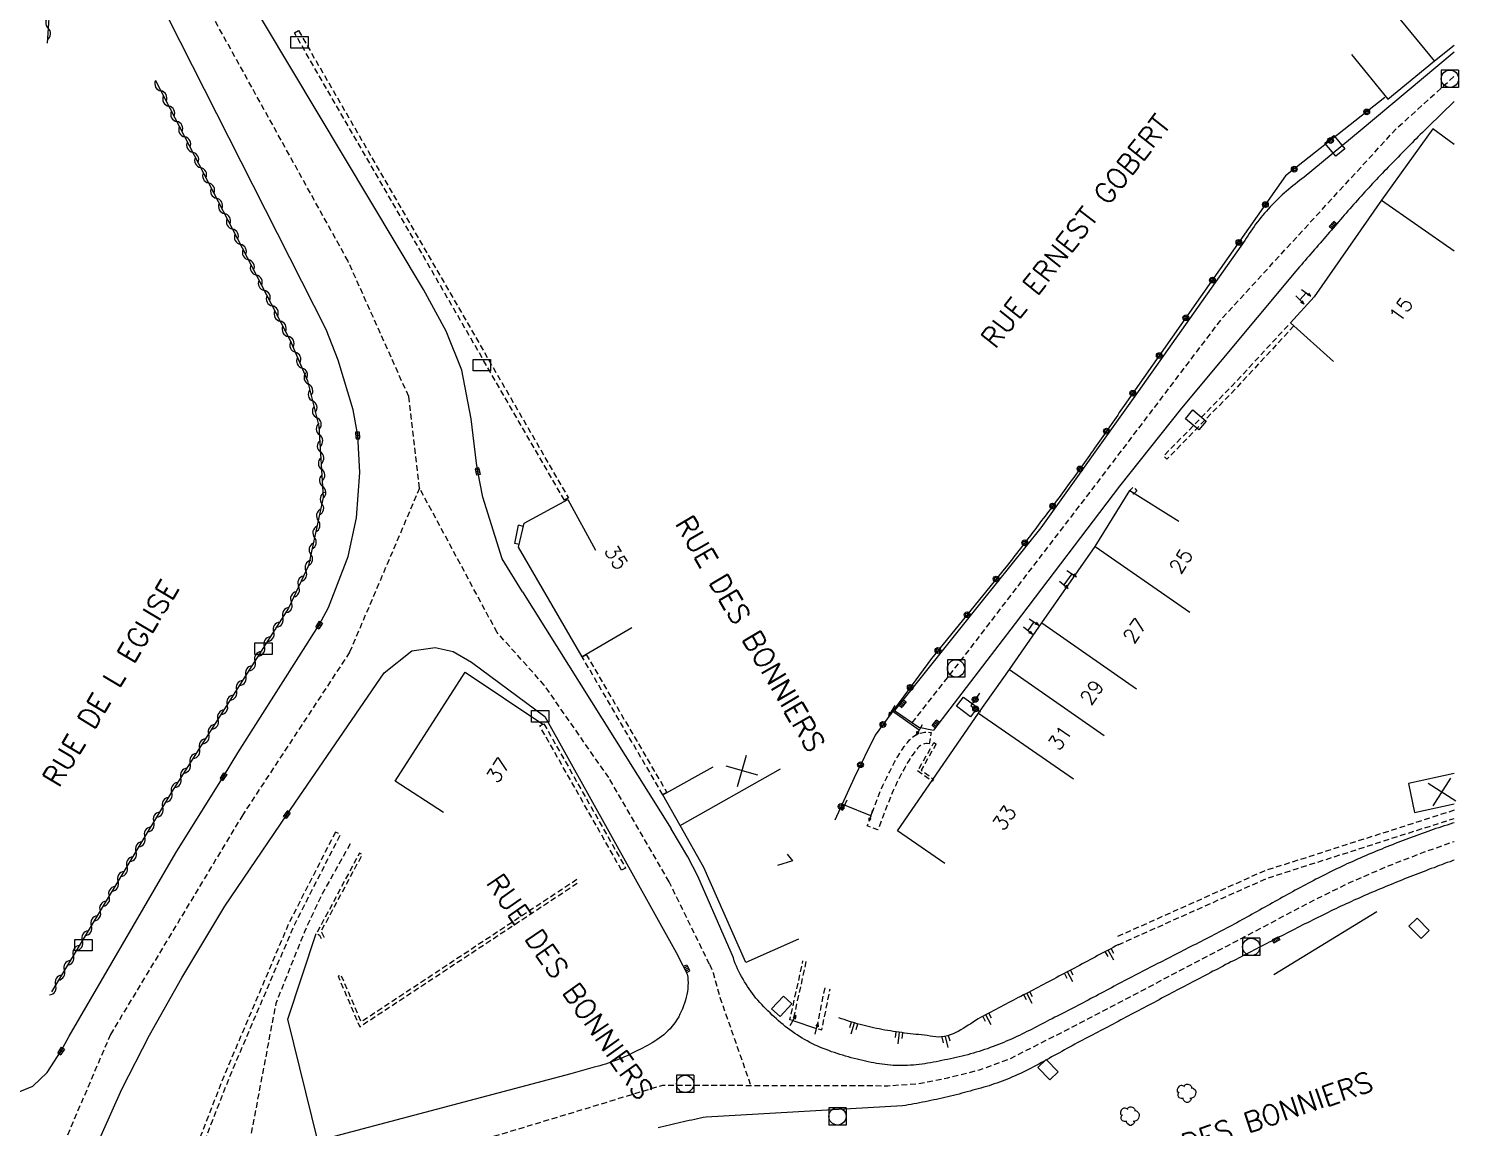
# Model space of a CAD drawing. Header units: millimetres. Extents: x 113000 to 114001, y 121999 to 123000.
# Drawn here: x 113876.4 to 114000.4, y 122475.2 to 122570.5 of the extents above; entities that cross this region are included whole.
import ezdxf
from ezdxf.enums import TextEntityAlignment as Align

# ---------------------------------------------------------------- set-up
doc = ezdxf.new("R2010")
doc.units = ezdxf.units.MM
doc.linetypes.add('DASHED', pattern=[0.75, 0.5, -0.25])
doc.layers.get('0').update_dxf_attribs({"linetype": 'CONTINUOUS'})
for name, color, linetype in [('W0001', 6, 'DASHED'), ('W0008', 7, 'CONTINUOUS'), ('W0100', 7, 'CONTINUOUS'), ('W0105', 7, 'CONTINUOUS'), ('W0112', 1, 'DASHED'), ('W0211', 2, 'CONTINUOUS'), ('W0300', 7, 'CONTINUOUS'), ('W0302', 3, 'CONTINUOUS'), ('W0310', 3, 'CONTINUOUS'), ('W0322', 7, 'CONTINUOUS'), ('W0400', 7, 'CONTINUOUS'), ('W0420', 7, 'CONTINUOUS'), ('W0989', 7, 'CONTINUOUS'), ('W0991', 7, 'CONTINUOUS'), ('W1102', 7, 'CONTINUOUS'), ('W1471', 7, 'CONTINUOUS')]:
    doc.layers.add(name, color=color, linetype=linetype)
doc.styles.get("Standard").update_dxf_attribs({"font": 'romans.shx', "width": 0.85})

# ---------------------------------------------------------------- blocks, each defined once
blk = doc.blocks.new('t310o')
at = {"color": 0, "linetype": 'Continuous'}
for centre, start, end in [((-0.5, 0.38), 216.8699, 323.1304), ((0.5, -0.37), 36.8699, 143.1303)]:
    blk.add_arc(centre, 0.625, start, end, dxfattribs=at)
blk = doc.blocks.new('T400')
for p, q in [((-0.15, 0.3), (0.15, 0.3)), ((-0.15, -0.25), (-0.15, 0.3)), ((-0.15, 0.15), (0.15, 0.15)), ((-0.15, 0), (0.15, 0)), ((0.15, 0.3), (0.15, -0.25)), ((-0.15, -0.15), (0.15, -0.15)), ((-0.15, -0.25), (-0.15, -0.3)), ((-0.15, -0.3), (0.15, -0.3)), ((0.15, -0.3), (0.15, -0.25))]:
    blk.add_line(p, q)
blk = doc.blocks.new('T1471')
at = {"color": 0, "linetype": 'Continuous', "flags": 128}
blk.add_lwpolyline([(-0.75, -0.5), (-0.75, 0.5), (0.75, 0.5), (0.75, -0.5), (-0.75, -0.5)], dxfattribs=at)
blk = doc.blocks.new('t991o')
at = {"color": 0, "linetype": 'Continuous'}
for p, q in [((-1, 1), (1, -1)), ((-1, -1), (1, 1))]:
    blk.add_line(p, q, dxfattribs=at)
blk = doc.blocks.new('t322o')
at = {"color": 0, "linetype": 'Continuous'}
for radius in [0.25, 0.15]:
    blk.add_circle((0, 0), radius, dxfattribs=at)
blk = doc.blocks.new('t211o')
at = {"color": 0, "linetype": 'Continuous'}
for p, q in [((-0.29, 0.5), (-0.29, 0)), ((0, 1), (0, 0)), ((0.29, 0.5), (0.29, 0))]:
    blk.add_line(p, q, dxfattribs=at)
blk = doc.blocks.new('T420')
for p, q in [((0.75, 0.75), (-0.75, 0.75)), ((-0.75, 0.75), (-0.75, -0.75)), ((0.75, 0.75), (0.75, -0.75)), ((0.75, -0.75), (-0.75, -0.75))]:
    blk.add_line(p, q)
blk.add_ellipse((0, 0), major_axis=(-0.53, 0.53), ratio=1, start_param=3.926991, end_param=10.210176)
blk = doc.blocks.new('t105o')
for p, q in [((-0.5, 0), (0.5, 0)), ((0.5, 0), (0.2, 0.1)), ((0.5, 0), (0.2, -0.1))]:
    blk.add_line(p, q)
blk = doc.blocks.new('T300')
for p, q in [((-0.8, 0.51), (-0.86, 0.34)), ((-0.86, 0.34), (-0.86, 0.17)), ((-0.86, 0.17), (-0.74, 0.06)), ((-0.69, 0.63), (-0.8, 0.51)), ((-0.8, -0.06), (-0.74, 0.06)), ((-0.74, 0.06), (-0.69, 0.11)), ((-0.57, 0.69), (-0.69, 0.63)), ((-0.46, 0.69), (-0.57, 0.69)), ((-0.29, 0.63), (-0.46, 0.69)), ((-0.29, 0.63), (-0.17, 0.74)), ((-0.23, 0.57), (-0.29, 0.63)), ((-0.17, 0.74), (-0.06, 0.8)), ((-0.06, 0.8), (0.06, 0.8)), ((0.06, 0.8), (0.23, 0.74)), ((0.23, 0.74), (0.34, 0.63)), ((0.34, 0.63), (0.4, 0.51)), ((0.46, 0.46), (0.34, 0.46)), ((0.4, 0.51), (0.4, 0.46)), ((0.57, 0.4), (0.46, 0.46)), ((0.57, 0.4), (0.69, 0.29)), ((0.69, 0.29), (0.74, 0.17)), ((0.74, 0.06), (0.69, -0.17)), ((0.74, 0.17), (0.74, 0.06)), ((-0.8, -0.17), (-0.8, -0.06)), ((-0.8, -0.23), (-0.8, -0.17)), ((-0.74, -0.34), (-0.8, -0.23)), ((-0.69, -0.4), (-0.74, -0.34)), ((-0.51, -0.46), (-0.69, -0.4)), ((-0.4, -0.46), (-0.51, -0.46)), ((-0.4, -0.46), (-0.34, -0.46)), ((-0.34, -0.46), (-0.34, -0.4)), ((-0.34, -0.51), (-0.34, -0.46)), ((-0.29, -0.63), (-0.34, -0.51)), ((-0.17, -0.74), (-0.29, -0.63)), ((-0.06, -0.8), (-0.17, -0.74)), ((0.06, -0.8), (-0.06, -0.8)), ((0.17, -0.74), (0.06, -0.8)), ((0.23, -0.69), (0.17, -0.74)), ((0.29, -0.46), (0.23, -0.46)), ((0.29, -0.63), (0.23, -0.69)), ((0.46, -0.4), (0.29, -0.46)), ((0.34, -0.51), (0.29, -0.63)), ((0.34, -0.51), (0.34, -0.46)), ((0.57, -0.34), (0.46, -0.4)), ((0.63, -0.29), (0.57, -0.34)), ((0.69, -0.17), (0.63, -0.29))]:
    blk.add_line(p, q)

msp = doc.modelspace()

# ---------------------------------------------------------------- linework, layer by layer
at = {"layer": 'W0001'}
for points in [[(113935.41, 122489.38), (113931.91, 122496.54), (113926.67, 122505.57), (113921.09, 122513.59), (113917, 122518.15), (113910.27, 122530.69), (113909.33, 122538.63), (113904.07, 122550.37), (113890.11, 122575.6), (113883.55, 122587.34), (113872.7, 122606.33), (113870.58, 122623.41), (113882.73, 122635.47), (113898.45, 122647.23), (113910.53, 122654.11)], [(113910.27, 122530.69), (113904.2, 122516.44), (113894.94, 122502.35), (113883.47, 122483.3), (113875.05, 122463.58), (113869.77, 122443.42), (113865.97, 122421.25), (113860.8, 122392.5), (113857.76, 122381.13), (113853.65, 122371.64), (113842.09, 122350.34), (113832.34, 122332.45), (113825.01, 122318.73), (113817.01, 122304.55), (113809.89, 122291.34), (113801.4, 122275.74), (113789.12, 122255.19), (113777.19, 122231.29), (113764.19, 122207.43), (113750.66, 122182.57)]]:
    msp.add_lwpolyline(points, dxfattribs=at)
at = {"layer": 'W0001', "flags": 128}
for points in [[(113952.99, 122510.33), (113955.17, 122513.12), (113957.53, 122516.13), (113969.5, 122531.75), (113979.85, 122545.39), (113994.95, 122561.84), (114000, 122566.41)], [(113923.75, 122292.79), (113927.56, 122293.68), (113931.15, 122294.58), (113936.02, 122296.2), (113940.93, 122298.38), (113944.17, 122300.17), (113946.32, 122301.8), (113947.17, 122304.41), (113947.71, 122307.9), (113947.95, 122312.35), (113947.88, 122316.42), (113946.26, 122322.58), (113939.61, 122344.07), (113934.01, 122368.19), (113929.74, 122378.31), (113927.18, 122384.61), (113925.07, 122389.51), (113921.4, 122396.51), (113918.76, 122401.03), (113916.76, 122404.17), (113914.05, 122408.06), (113909.31, 122414.96), (113899.16, 122429.93), (113893.1, 122438.46), (113890.38, 122442.73), (113888.27, 122448.07), (113888.16, 122456.1), (113891.11, 122461.14), (113895.61, 122465.97), (113902.81, 122470.1), (113908.89, 122472.08), (113931.36, 122478.9), (113950.87, 122478.85), (113953.45, 122479.02), (113956.07, 122479.54), (113958.84, 122480.23), (113961.42, 122481.17), (113966.13, 122483.56), (113980.28, 122490.96), (113983.42, 122492.62), (113987.39, 122494.72), (113990.99, 122496.5), (113994.35, 122497.94), (113997.33, 122499.1), (114000, 122500.04)], [(113904.26, 122499.82), (113901.82, 122495.49), (113900.28, 122492.19), (113897.8, 122485.97), (113895.52, 122473.93), (113896.83, 122466.67)], [(113935.41, 122489.38), (113935.72, 122488.63), (113936.35, 122486.42), (113938.98, 122478.88)]]:
    msp.add_lwpolyline(points, dxfattribs=at)
at = {"layer": 'W0008'}
msp.add_line((113919.19, 122521.69), (113932.1, 122501.12), dxfattribs=at)
for points in [[(113872.28, 122477.73), (113874.83, 122478.03), (113876.73, 122478.8), (113877.97, 122479.99), (113879.18, 122481.86), (113879.88, 122483.16), (113889.13, 122499.06), (113893.26, 122505.66), (113894.52, 122507.72), (113901.57, 122518.81), (113902.37, 122520.32), (113904.07, 122524.75), (113904.81, 122528.1), (113905.09, 122532.04), (113904.91, 122535.26), (113904.51, 122537.46), (113903.21, 122541.79), (113902.18, 122544.44), (113888.48, 122571.48), (113888.09, 122572.18), (113886.76, 122574.84), (113881.29, 122571.98), (113865.98, 122594.49), (113863.04, 122598.08)], [(113919.19, 122521.69), (113917.43, 122524.56), (113915.75, 122529.89), (113915.32, 122532.12), (113915.21, 122532.86), (113914.76, 122536.7), (113913.93, 122540.9), (113912.57, 122544.3), (113910.61, 122547.91), (113894.55, 122574.79)], [(113875.77, 122455.73), (113877.62, 122461.66), (113878.47, 122464.03), (113881.23, 122471.3), (113884.44, 122478.56), (113886.85, 122483.24), (113889.67, 122488.22), (113893.39, 122494.43), (113898.76, 122502.35), (113907.19, 122514.67), (113909.6, 122516.56), (113911.63, 122516.86), (113913.19, 122516.51), (113914.78, 122515.59), (113921.14, 122510.88), (113932.51, 122490.39)], [(113937.48, 122489.94), (113934.41, 122497.02), (113933.53, 122498.69), (113932.1, 122501.12)]]:
    msp.add_lwpolyline(points, dxfattribs=at)
at = {"layer": 'W0008', "flags": 128}
for points in [[(114000, 122568.49), (113991.84, 122561.68), (113986.98, 122557.64), (113986.78, 122557.5), (113986.58, 122557.35), (113986.39, 122557.21), (113986.19, 122557.06), (113986, 122556.9), (113985.81, 122556.75), (113985.62, 122556.59), (113985.44, 122556.43), (113985.25, 122556.27), (113985.07, 122556.11), (113984.89, 122555.94), (113984.72, 122555.77), (113984.54, 122555.6), (113984.37, 122555.43), (113984.2, 122555.25), (113984.03, 122555.07), (113983.86, 122554.89), (113983.7, 122554.71), (113983.54, 122554.53), (113983.38, 122554.34), (113983.22, 122554.15), (113983.07, 122553.96), (113982.92, 122553.77), (113982.77, 122553.57), (113982.63, 122553.38), (113982.49, 122553.18), (113982.35, 122552.98), (113982.21, 122552.78), (113982.08, 122552.57), (113981.95, 122552.37), (113981.82, 122552.16), (113972.58, 122539.06), (113964.14, 122527.23), (113958.94, 122520.77), (113951.45, 122511.38), (113953.57, 122509.94), (113954.84, 122509.68)], [(114000, 122564.21), (113997.77, 122562.04), (113997.59, 122561.87), (113997.41, 122561.69), (113997.23, 122561.52), (113997.05, 122561.34), (113996.87, 122561.17), (113996.69, 122560.99), (113996.52, 122560.82), (113996.34, 122560.64), (113996.17, 122560.46), (113995.99, 122560.29), (113995.82, 122560.11), (113995.64, 122559.93), (113995.47, 122559.76), (113995.29, 122559.58), (113995.12, 122559.4), (113994.95, 122559.22), (113994.77, 122559.05), (113994.6, 122558.87), (113994.43, 122558.69), (113994.26, 122558.51), (113994.09, 122558.33), (113993.92, 122558.16), (113993.75, 122557.98), (113993.58, 122557.8), (113993.41, 122557.62), (113993.25, 122557.45), (113993.08, 122557.27), (113992.91, 122557.09), (113992.74, 122556.91), (113992.58, 122556.73), (113992.41, 122556.55), (113992.25, 122556.37), (113992.08, 122556.19), (113991.92, 122556.01), (113991.75, 122555.83), (113991.59, 122555.65), (113991.43, 122555.47), (113991.26, 122555.28), (113991.1, 122555.1), (113990.94, 122554.91), (113990.78, 122554.73), (113990.62, 122554.54), (113990.46, 122554.36), (113990.3, 122554.17), (113990.14, 122553.99), (113989.98, 122553.8), (113989.82, 122553.62), (113989.66, 122553.43), (113989.5, 122553.24), (113989.34, 122553.06), (113989.18, 122552.87), (113989.01, 122552.69), (113988.85, 122552.5), (113988.69, 122552.31), (113988.53, 122552.12), (113988.36, 122551.94), (113988.2, 122551.75), (113988.04, 122551.56), (113987.87, 122551.37), (113987.71, 122551.18), (113987.55, 122551), (113987.39, 122550.81), (113987.22, 122550.62), (113987.06, 122550.43), (113986.9, 122550.25), (113986.74, 122550.06), (113986.57, 122549.87), (113986.41, 122549.68), (113986.25, 122549.49), (113976.33, 122537.61), (113970.96, 122530.86), (113961.91, 122518.93), (113954.84, 122509.68)], [(114000, 122501.66), (113999.85, 122501.61), (113999.61, 122501.54), (113999.37, 122501.46), (113999.13, 122501.38), (113998.89, 122501.31), (113998.65, 122501.23), (113998.41, 122501.15), (113998.17, 122501.06), (113997.93, 122500.98), (113997.69, 122500.9), (113997.46, 122500.81), (113997.22, 122500.73), (113996.98, 122500.64), (113996.75, 122500.56), (113996.51, 122500.47), (113996.27, 122500.38), (113996.04, 122500.3), (113995.8, 122500.21), (113995.57, 122500.12), (113995.33, 122500.03), (113995.1, 122499.94), (113994.86, 122499.85), (113994.63, 122499.75), (113994.39, 122499.66), (113994.16, 122499.57), (113993.93, 122499.47), (113993.7, 122499.38), (113993.46, 122499.28), (113993.23, 122499.19), (113993, 122499.09), (113992.77, 122498.99), (113992.54, 122498.89), (113992.3, 122498.79), (113992.07, 122498.69), (113991.84, 122498.59), (113991.61, 122498.49), (113991.38, 122498.39), (113991.15, 122498.28), (113990.92, 122498.18), (113990.69, 122498.08), (113990.47, 122497.97), (113990.24, 122497.86), (113990.01, 122497.76), (113989.78, 122497.65), (113989.56, 122497.54), (113989.33, 122497.43), (113989.1, 122497.32), (113988.88, 122497.2), (113988.65, 122497.09), (113988.43, 122496.98), (113988.2, 122496.86), (113987.98, 122496.75), (113987.76, 122496.63), (113987.54, 122496.51), (113987.31, 122496.39), (113987.09, 122496.27), (113986.87, 122496.16), (113986.65, 122496.04), (113986.43, 122495.92), (113986.21, 122495.8), (113985.98, 122495.67), (113985.76, 122495.55), (113985.54, 122495.43), (113985.32, 122495.31), (113985.1, 122495.19), (113984.88, 122495.06), (113984.66, 122494.94), (113984.44, 122494.82), (113984.22, 122494.7), (113984, 122494.57), (113983.78, 122494.45), (113983.56, 122494.33), (113983.34, 122494.21), (113983.12, 122494.08), (113982.9, 122493.96), (113982.68, 122493.84), (113982.46, 122493.72), (113982.24, 122493.59), (113982.02, 122493.47), (113981.8, 122493.35), (113981.58, 122493.23), (113981.36, 122493.11), (113981.14, 122492.99), (113980.92, 122492.87), (113980.7, 122492.75), (113980.47, 122492.63), (113980.25, 122492.52), (113980.03, 122492.4), (113979.81, 122492.29), (113979.59, 122492.17), (113979.37, 122492.06), (113979.15, 122491.94), (113978.93, 122491.83), (113978.7, 122491.71), (113978.48, 122491.6), (113978.26, 122491.48), (113978.04, 122491.37), (113977.82, 122491.25), (113977.6, 122491.14), (113977.37, 122491.03), (113977.15, 122490.91), (113976.93, 122490.8), (113976.71, 122490.69), (113976.49, 122490.57), (113976.27, 122490.46), (113976.04, 122490.34), (113975.82, 122490.23), (113975.6, 122490.12), (113975.38, 122490), (113975.16, 122489.89), (113974.94, 122489.78), (113974.71, 122489.66), (113974.49, 122489.55), (113974.27, 122489.44), (113974.05, 122489.32), (113973.83, 122489.21), (113973.61, 122489.09), (113973.38, 122488.98), (113973.16, 122488.87), (113972.94, 122488.75), (113972.72, 122488.64), (113972.5, 122488.52), (113972.28, 122488.41), (113972.06, 122488.29), (113971.83, 122488.18), (113971.61, 122488.06), (113971.38, 122487.94), (113971.16, 122487.82), (113970.94, 122487.7), (113970.71, 122487.59), (113970.49, 122487.47), (113970.27, 122487.35), (113970.04, 122487.23), (113969.82, 122487.11), (113969.6, 122486.99), (113969.37, 122486.87), (113969.15, 122486.75), (113968.93, 122486.63), (113968.7, 122486.52), (113968.48, 122486.4), (113968.26, 122486.28), (113968.03, 122486.16), (113967.81, 122486.04), (113967.59, 122485.92), (113967.36, 122485.81), (113967.14, 122485.69), (113966.91, 122485.57), (113966.69, 122485.46), (113966.46, 122485.34), (113966.24, 122485.23), (113966.01, 122485.11), (113965.79, 122485), (113965.57, 122484.89), (113965.35, 122484.78), (113965.13, 122484.66), (113964.91, 122484.55), (113964.7, 122484.44), (113964.48, 122484.32), (113964.26, 122484.21), (113964.04, 122484.1), (113963.82, 122483.98), (113963.6, 122483.87), (113963.38, 122483.76), (113963.16, 122483.65), (113962.94, 122483.54), (113962.72, 122483.43), (113962.5, 122483.32), (113962.28, 122483.21), (113962.05, 122483.11), (113961.83, 122483), (113961.61, 122482.9), (113961.38, 122482.8), (113961.15, 122482.7), (113960.93, 122482.6), (113960.7, 122482.51), (113960.47, 122482.42), (113960.24, 122482.33), (113960, 122482.24), (113959.76, 122482.15), (113959.52, 122482.06), (113959.27, 122481.98), (113959.03, 122481.9), (113958.79, 122481.82), (113958.54, 122481.75), (113958.3, 122481.68), (113958.05, 122481.61), (113957.8, 122481.54), (113957.56, 122481.47), (113957.31, 122481.41), (113957.06, 122481.35), (113956.81, 122481.29), (113956.56, 122481.24), (113956.31, 122481.18), (113956.06, 122481.13), (113955.82, 122481.08), (113955.57, 122481.03), (113955.32, 122480.98), (113955.08, 122480.93), (113954.83, 122480.88), (113954.58, 122480.84), (113954.33, 122480.8), (113954.09, 122480.76), (113953.84, 122480.73), (113953.59, 122480.69), (113953.34, 122480.67), (113953.09, 122480.64), (113952.84, 122480.62), (113952.58, 122480.61), (113952.33, 122480.6), (113952.08, 122480.59), (113951.83, 122480.6), (113951.59, 122480.6), (113951.35, 122480.61), (113951.1, 122480.63), (113950.86, 122480.65), (113950.62, 122480.68), (113950.38, 122480.71), (113950.14, 122480.74), (113949.9, 122480.78), (113949.66, 122480.82), (113949.42, 122480.87), (113949.18, 122480.92), (113948.94, 122480.97), (113948.71, 122481.03), (113948.46, 122481.09), (113948.21, 122481.15), (113947.96, 122481.21), (113947.71, 122481.28), (113947.46, 122481.35), (113947.22, 122481.41), (113946.97, 122481.49), (113946.72, 122481.56), (113946.48, 122481.64), (113946.24, 122481.72), (113946, 122481.8), (113945.75, 122481.89), (113945.52, 122481.98), (113945.28, 122482.07), (113945.04, 122482.17), (113944.81, 122482.27), (113944.57, 122482.38), (113944.34, 122482.49), (113944.11, 122482.6), (113943.88, 122482.73), (113943.66, 122482.85), (113943.44, 122482.98), (113943.22, 122483.12), (113943.01, 122483.25), (113942.8, 122483.39), (113942.59, 122483.54), (113942.38, 122483.69), (113942.18, 122483.84), (113941.98, 122483.99), (113941.79, 122484.15), (113941.59, 122484.31), (113941.4, 122484.47), (113941.21, 122484.64), (113941.02, 122484.81), (113940.84, 122484.98), (113940.66, 122485.16), (113940.48, 122485.33), (113940.3, 122485.51), (113940.12, 122485.7), (113939.95, 122485.88), (113939.78, 122486.07), (113939.61, 122486.26), (113939.44, 122486.45), (113939.29, 122486.64), (113939.13, 122486.84), (113938.99, 122487.04), (113938.85, 122487.24), (113938.71, 122487.45), (113938.58, 122487.66), (113938.45, 122487.87), (113938.32, 122488.09), (113938.2, 122488.31), (113938.08, 122488.52), (113937.96, 122488.75), (113937.85, 122488.98), (113937.74, 122489.21), (113937.65, 122489.45), (113937.56, 122489.69), (113937.48, 122489.94)], [(114000, 122498.42), (113999.86, 122498.37), (113999.63, 122498.28), (113999.39, 122498.2), (113999.16, 122498.11), (113998.93, 122498.02), (113998.7, 122497.94), (113998.47, 122497.85), (113998.24, 122497.76), (113998, 122497.68), (113997.77, 122497.59), (113997.54, 122497.5), (113997.31, 122497.41), (113997.07, 122497.32), (113996.84, 122497.23), (113996.61, 122497.14), (113996.37, 122497.05), (113996.14, 122496.96), (113995.91, 122496.87), (113995.67, 122496.78), (113995.44, 122496.68), (113995.21, 122496.59), (113994.98, 122496.5), (113994.74, 122496.4), (113994.51, 122496.31), (113994.28, 122496.21), (113994.05, 122496.12), (113993.82, 122496.02), (113993.59, 122495.93), (113993.36, 122495.83), (113993.13, 122495.73), (113992.9, 122495.63), (113992.67, 122495.54), (113992.44, 122495.44), (113992.21, 122495.34), (113991.98, 122495.23), (113991.75, 122495.13), (113991.52, 122495.03), (113991.3, 122494.93), (113991.07, 122494.82), (113990.84, 122494.72), (113990.62, 122494.62), (113990.39, 122494.51), (113990.17, 122494.41), (113989.94, 122494.3), (113989.72, 122494.19), (113989.49, 122494.09), (113989.27, 122493.98), (113989.05, 122493.87), (113988.82, 122493.76), (113988.6, 122493.65), (113988.38, 122493.54), (113988.15, 122493.43), (113987.93, 122493.32), (113987.71, 122493.21), (113987.49, 122493.1), (113987.26, 122492.99), (113987.04, 122492.88), (113986.82, 122492.76), (113986.6, 122492.65), (113986.38, 122492.54), (113986.16, 122492.43), (113985.93, 122492.31), (113985.71, 122492.2), (113985.49, 122492.09), (113985.27, 122491.97), (113985.05, 122491.86), (113984.83, 122491.75), (113984.61, 122491.63), (113984.39, 122491.52), (113984.17, 122491.4), (113983.95, 122491.29), (113983.73, 122491.18), (113983.5, 122491.06), (113983.28, 122490.95), (113983.06, 122490.83), (113982.84, 122490.72), (113982.62, 122490.61), (113982.4, 122490.49), (113982.18, 122490.38), (113981.96, 122490.27), (113981.73, 122490.15), (113981.51, 122490.04), (113981.29, 122489.92), (113981.07, 122489.81), (113980.84, 122489.69), (113980.62, 122489.58), (113980.4, 122489.46), (113980.17, 122489.35), (113979.95, 122489.23), (113979.73, 122489.11), (113979.51, 122489), (113979.28, 122488.88), (113979.06, 122488.77), (113978.84, 122488.65), (113978.62, 122488.53), (113978.39, 122488.42), (113978.17, 122488.3), (113977.95, 122488.19), (113977.73, 122488.07), (113977.51, 122487.95), (113977.28, 122487.84), (113977.06, 122487.72), (113976.84, 122487.6), (113976.62, 122487.48), (113976.4, 122487.37), (113976.17, 122487.25), (113975.95, 122487.13), (113975.73, 122487.02), (113975.51, 122486.9), (113975.29, 122486.78), (113975.07, 122486.66), (113974.84, 122486.55), (113974.62, 122486.43), (113974.4, 122486.31), (113974.18, 122486.19), (113973.96, 122486.08), (113973.74, 122485.96), (113973.51, 122485.84), (113973.29, 122485.72), (113973.07, 122485.61), (113972.85, 122485.49), (113972.63, 122485.37), (113972.41, 122485.25), (113972.18, 122485.14), (113971.96, 122485.02), (113971.74, 122484.9), (113971.52, 122484.78), (113971.3, 122484.67), (113971.08, 122484.55), (113970.85, 122484.43), (113970.63, 122484.31), (113970.41, 122484.2), (113970.19, 122484.08), (113969.97, 122483.96), (113969.75, 122483.85), (113969.52, 122483.73), (113969.3, 122483.61), (113969.08, 122483.49), (113968.86, 122483.38), (113968.64, 122483.26), (113968.41, 122483.14), (113968.19, 122483.03), (113967.97, 122482.91), (113967.75, 122482.79), (113967.53, 122482.68), (113967.3, 122482.56), (113967.08, 122482.44), (113966.86, 122482.32), (113966.63, 122482.2), (113966.41, 122482.07), (113966.19, 122481.95), (113965.97, 122481.83), (113965.75, 122481.71), (113965.53, 122481.58), (113965.3, 122481.46), (113965.08, 122481.34), (113964.86, 122481.21), (113964.64, 122481.09), (113964.42, 122480.97), (113964.2, 122480.85), (113963.97, 122480.73), (113963.75, 122480.61), (113963.52, 122480.49), (113963.3, 122480.37), (113963.07, 122480.26), (113962.85, 122480.14), (113962.62, 122480.03), (113962.39, 122479.92), (113962.16, 122479.81), (113961.93, 122479.71), (113961.7, 122479.61), (113961.47, 122479.51), (113961.24, 122479.41), (113961.02, 122479.32), (113960.79, 122479.24), (113960.57, 122479.16), (113960.34, 122479.08), (113960.11, 122479), (113959.88, 122478.92), (113959.65, 122478.85), (113959.42, 122478.78), (113959.19, 122478.71), (113958.95, 122478.64), (113958.72, 122478.58), (113958.49, 122478.51), (113958.26, 122478.45), (113958.02, 122478.38), (113957.77, 122478.31), (113957.53, 122478.25), (113957.29, 122478.19), (113957.05, 122478.12), (113956.8, 122478.06), (113956.56, 122478), (113956.32, 122477.94), (113956.08, 122477.89), (113955.83, 122477.83), (113955.59, 122477.77), (113955.34, 122477.72), (113955.1, 122477.66), (113954.86, 122477.61), (113954.61, 122477.56), (113954.37, 122477.51), (113954.12, 122477.46), (113953.88, 122477.41), (113953.63, 122477.36), (113953.38, 122477.31), (113953.14, 122477.27), (113952.89, 122477.22), (113952.65, 122477.18), (113952.4, 122477.13), (113952.15, 122477.09), (113935.12, 122476.13), (113934.87, 122476.08), (113934.62, 122476.02), (113934.38, 122475.97), (113934.13, 122475.92), (113933.89, 122475.87), (113933.64, 122475.82), (113933.4, 122475.76), (113933.15, 122475.71), (113932.91, 122475.65), (113932.66, 122475.6), (113932.42, 122475.54), (113932.17, 122475.49), (113931.93, 122475.43), (113931.69, 122475.37), (113931.44, 122475.32), (113931.2, 122475.26), (113930.95, 122475.2)], [(113932.51, 122490.39), (113933.09, 122489.27), (113933.48, 122488.52), (113933.52, 122488.27), (113933.54, 122488.02), (113933.55, 122487.76), (113933.54, 122487.51), (113933.53, 122487.26), (113933.5, 122487.01), (113933.45, 122486.76), (113933.39, 122486.52), (113933.32, 122486.26), (113933.24, 122486.01), (113933.16, 122485.77), (113933.07, 122485.53), (113932.96, 122485.29), (113932.85, 122485.06), (113932.74, 122484.83), (113932.61, 122484.61), (113932.47, 122484.4), (113932.32, 122484.18), (113932.16, 122483.98), (113931.99, 122483.78), (113931.81, 122483.6), (113931.64, 122483.43), (113931.45, 122483.27), (113931.26, 122483.11), (113931.06, 122482.97), (113930.86, 122482.83), (113930.66, 122482.7), (113930.45, 122482.57), (113930.24, 122482.45), (113930.03, 122482.33), (113929.81, 122482.22), (113929.6, 122482.11), (113929.38, 122482), (113929.16, 122481.89), (113928.94, 122481.78), (113928.72, 122481.67), (113928.49, 122481.56), (113928.27, 122481.45), (113928.04, 122481.35), (113927.81, 122481.25), (113927.57, 122481.15), (113927.34, 122481.06), (113927.1, 122480.97), (113926.87, 122480.89), (113926.63, 122480.8), (113926.39, 122480.73), (113926.15, 122480.65), (113925.91, 122480.58), (113925.67, 122480.51), (113925.42, 122480.45), (113923.4, 122479.87), (113901.46, 122474.06), (113898.84, 122484.62), (113901.31, 122492.06)]]:
    msp.add_lwpolyline(points, dxfattribs=at)
at = {"layer": 'W0100', "flags": 128}
for points in [[(113991.08, 122568.29), (113994.24, 122564.42), (113998.29, 122567.73), (114000, 122569.1)], [(114000, 122560.49), (113998.13, 122561.86), (113993.68, 122555.65), (113987.84, 122547.27), (113985.8, 122545.03), (113989.51, 122541.67)], [(113986.61, 122547), (113987.15, 122547.63)], [(113955.83, 122498.12), (113951.71, 122500.96), (113958.75, 122511.15), (113961.42, 122514.95), (113964.23, 122518.99), (113968.85, 122525.63), (113971.86, 122530.47), (113976.11, 122527.83)], [(113966.82, 122523.26), (113966.14, 122522.3)], [(113963.55, 122519.07), (113963.03, 122518.33)], [(113951.23, 122511.39), (113953.6, 122509.72)], [(114000, 122505.93), (113996.02, 122505.05), (113996.55, 122502.54), (114000, 122503.3)], [(113949.4, 122502.26), (113947.12, 122503.17)], [(113942.65, 122484.51), (113944.69, 122483.8)]]:
    msp.add_lwpolyline(points, dxfattribs=at)
at = {"layer": 'W0100'}
for points in [[(113928.69, 122518.57), (113924.37, 122516.06), (113918.84, 122525.55), (113919.35, 122527.64), (113923.12, 122529.7), (113925.52, 122525.31)], [(113912.36, 122502.55), (113908.15, 122505.25), (113914.23, 122514.72), (113920.95, 122510.21)], [(113943.13, 122491.57), (113938.55, 122489.55), (113934.91, 122497.77), (113932.86, 122501.42), (113931.37, 122504.08), (113935.74, 122506.52)]]:
    msp.add_lwpolyline(points, dxfattribs=at)
at = {"layer": 'W0105'}
for p, q in [((113918.52, 122525.88), (113918.84, 122527.46)), ((113919.28, 122527.35), (113918.84, 122527.46)), ((113918.9, 122525.79), (113918.52, 122525.88))]:
    msp.add_line(p, q, dxfattribs=at)
at = {"layer": 'W0112'}
for p, q in [((113899.42, 122570.17), (113899.77, 122570.37)), ((113922.83, 122529.63), (113899.42, 122570.17)), ((113924.37, 122516.05), (113924.72, 122516.26)), ((113931.36, 122504.09), (113924.37, 122516.05)), ((113921.05, 122510.25), (113928.14, 122497.73)), ((113928.14, 122497.73), (113927.79, 122497.54))]:
    msp.add_line(p, q, dxfattribs=at)
for points in [[(113899.77, 122570.37), (113923.18, 122529.83), (113922.83, 122529.63)], [(113924.72, 122516.26), (113931.71, 122504.29), (113931.36, 122504.09)], [(113927.79, 122497.54), (113920.7, 122510.05), (113921.05, 122510.25)]]:
    msp.add_lwpolyline(points, dxfattribs=at)
at = {"layer": 'W0112', "flags": 128}
for points in [[(113986.09, 122544.76), (113981.01, 122539.28), (113975.08, 122533.2), (113974.8, 122533.47), (113980.73, 122539.55), (113985.8, 122545.03)], [(113972.48, 122530.46), (113972.18, 122530.16), (113971.86, 122530.47), (113972.17, 122530.78)], [(113955.08, 122508.51), (113953.76, 122506.22), (113954.84, 122505.43), (113954.71, 122505.25), (113953.46, 122506.16), (113954.88, 122508.62)], [(113902.98, 122500.85), (113898.97, 122493.02), (113893.34, 122479.77), (113883.94, 122455.68), (113879.46, 122444.75), (113876.41, 122435.93), (113876.88, 122435.77), (113879.92, 122444.58), (113884.4, 122455.5), (113893.79, 122479.59), (113899.42, 122492.81), (113903.41, 122500.63)], [(113901.99, 122491.73), (113901.81, 122492.13), (113901.71, 122492.18), (113905.31, 122498.9), (113905.06, 122499.03), (113901.33, 122492.04), (113901.6, 122491.92), (113901.73, 122491.62)]]:
    msp.add_lwpolyline(points, close=True, dxfattribs=at)
msp.add_lwpolyline([(113954.47, 122508.51), (113954.29, 122508.53), (113954.19, 122508.53), (113954.06, 122508.5), (113953.93, 122508.46), (113953.82, 122508.41), (113953.71, 122508.35), (113953.6, 122508.26), (113953.49, 122508.15), (113953.37, 122508.02), (113953.25, 122507.86), (113953.12, 122507.68), (113952.98, 122507.49), (113952.85, 122507.29), (113952.72, 122507.09), (113952.6, 122506.9), (113952.48, 122506.7), (113952.37, 122506.49), (113952.25, 122506.27), (113952.13, 122506.04, -0.000153), (113952.13, 122506.04), (113952.01, 122505.81), (113951.9, 122505.59), (113951.78, 122505.37), (113951.67, 122505.14), (113951.56, 122504.92), (113951.46, 122504.69), (113951.35, 122504.46), (113951.25, 122504.24), (113951.15, 122504.03), (113950.02, 122501.03), (113949.09, 122501.38), (113950.23, 122504.41), (113950.34, 122504.64), (113950.45, 122504.88), (113950.56, 122505.11), (113950.67, 122505.35), (113950.78, 122505.58), (113950.89, 122505.81), (113951.01, 122506.04), (113951.13, 122506.27), (113951.25, 122506.5), (113951.37, 122506.73), (113951.49, 122506.96), (113951.61, 122507.19), (113951.74, 122507.41), (113951.88, 122507.63), (113952.02, 122507.85), (113952.16, 122508.05), (113952.3, 122508.26), (113952.45, 122508.46), (113952.6, 122508.66), (113952.77, 122508.84), (113952.95, 122509.01), (113953.14, 122509.17), (113953.36, 122509.3), (113953.59, 122509.4), (113953.82, 122509.47), (113954.07, 122509.52), (113954.35, 122509.53), (113954.62, 122509.49)], format="xyb", close=True, dxfattribs=at)
for points in [[(114000, 122502.74), (113983.52, 122497.47), (113970.66, 122491.72)], [(113970.86, 122491.08), (113983.72, 122496.83), (114000, 122502.04)], [(113923.92, 122496.73), (113905.21, 122484.38), (113903.47, 122488.45), (113903.21, 122488.34), (113905.08, 122483.96), (113924.07, 122496.5)], [(113943.78, 122489.62), (113942.65, 122484.51), (113942.39, 122484.57), (113943.52, 122489.68)], [(113945.4, 122487.34), (113944.69, 122483.8), (113945.16, 122483.7), (113945.87, 122487.24)]]:
    msp.add_lwpolyline(points, dxfattribs=at)
at = {"layer": 'W0211', "flags": 128}
msp.add_lwpolyline([(113970.87, 122491.09), (113970.64, 122490.97), (113970.42, 122490.85), (113970.2, 122490.73), (113969.97, 122490.61), (113969.75, 122490.49), (113969.52, 122490.37), (113969.3, 122490.25), (113969.07, 122490.13), (113968.85, 122490.01), (113968.63, 122489.89), (113968.4, 122489.77), (113968.18, 122489.65), (113967.95, 122489.53), (113967.73, 122489.41), (113967.5, 122489.29), (113967.28, 122489.17), (113967.05, 122489.05), (113966.83, 122488.93), (113966.61, 122488.81), (113966.38, 122488.69), (113966.16, 122488.58), (113965.93, 122488.46), (113965.71, 122488.34), (113965.48, 122488.22), (113965.26, 122488.1), (113965.03, 122487.98), (113964.81, 122487.86), (113964.59, 122487.75), (113964.37, 122487.63), (113964.15, 122487.52), (113963.94, 122487.4), (113963.72, 122487.29), (113963.5, 122487.17), (113963.28, 122487.06), (113963.07, 122486.94), (113962.85, 122486.83), (113962.63, 122486.72), (113962.41, 122486.6), (113962.19, 122486.49), (113961.98, 122486.37), (113961.76, 122486.26), (113961.54, 122486.14), (113961.32, 122486.03), (113961.1, 122485.92), (113960.89, 122485.8), (113960.67, 122485.69), (113960.45, 122485.57), (113960.23, 122485.46), (113960.01, 122485.34), (113959.8, 122485.23), (113959.58, 122485.12), (113959.36, 122485), (113959.14, 122484.89), (113958.92, 122484.76), (113958.7, 122484.64), (113958.49, 122484.5), (113958.28, 122484.36), (113958.06, 122484.23), (113957.85, 122484.09), (113957.64, 122483.95), (113957.42, 122483.82), (113957.21, 122483.69), (113956.98, 122483.56), (113956.76, 122483.45), (113956.53, 122483.35), (113956.29, 122483.25), (113956.05, 122483.18), (113955.79, 122483.11), (113955.54, 122483.08), (113955.29, 122483.07), (113955.04, 122483.08), (113954.79, 122483.11), (113954.54, 122483.15), (113954.3, 122483.19), (113954.05, 122483.22), (113953.8, 122483.25), (113953.55, 122483.28), (113953.31, 122483.3), (113953.06, 122483.33), (113952.81, 122483.36), (113952.57, 122483.39), (113952.32, 122483.42), (113952.08, 122483.45), (113951.83, 122483.49), (113951.59, 122483.52), (113951.34, 122483.56), (113951.1, 122483.6), (113950.85, 122483.64), (113950.61, 122483.68), (113950.36, 122483.73), (113950.12, 122483.77), (113949.88, 122483.82), (113949.64, 122483.88), (113949.4, 122483.93), (113949.17, 122483.98), (113948.93, 122484.04), (113948.7, 122484.1), (113948.47, 122484.16), (113948.23, 122484.23), (113948, 122484.29), (113947.77, 122484.36), (113947.54, 122484.43), (113947.31, 122484.51), (113947.08, 122484.58), (113946.85, 122484.66), (113946.62, 122484.74)], dxfattribs=at)
at = {"layer": 'W0302', "flags": 128}
msp.add_lwpolyline([(113993.28, 122493.93), (113984.35, 122488.46)], dxfattribs=at)
at = {"layer": 'W0310'}
for points in [[(113868.08, 122587.88), (113878.24, 122573.25), (113877.97, 122569.27)], [(113887.37, 122566.03), (113899.07, 122543.43), (113900.56, 122539.99), (113901.54, 122536.05), (113901.92, 122529.86), (113900.63, 122523.96), (113898.92, 122520.28), (113888.77, 122504.3), (113878.35, 122487)]]:
    msp.add_lwpolyline(points, dxfattribs=at)
at = {"layer": 'W0322', "flags": 128}
for points in [[(113993.97, 122564.55), (113985.36, 122557.76), (113971.37, 122537.85), (113971.23, 122537.65), (113971.09, 122537.44), (113970.95, 122537.23), (113970.81, 122537.02), (113970.67, 122536.82), (113970.52, 122536.61), (113970.38, 122536.4), (113970.24, 122536.2), (113970.1, 122535.99), (113969.96, 122535.78), (113969.81, 122535.58), (113969.67, 122535.37), (113969.53, 122535.17), (113969.38, 122534.96), (113969.24, 122534.75), (113969.1, 122534.55), (113968.95, 122534.34), (113968.81, 122534.14), (113968.66, 122533.93), (113968.52, 122533.73), (113968.37, 122533.52), (113968.23, 122533.32), (113968.08, 122533.11), (113967.94, 122532.91), (113967.79, 122532.71), (113967.64, 122532.5), (113967.5, 122532.3), (113967.35, 122532.1), (113967.2, 122531.89), (113967.06, 122531.69), (113966.91, 122531.49), (113966.76, 122531.28), (113966.61, 122531.08), (113966.46, 122530.88), (113966.32, 122530.68), (113966.17, 122530.47), (113966.02, 122530.27), (113965.87, 122530.07), (113965.72, 122529.87), (113965.57, 122529.67), (113965.42, 122529.47), (113965.27, 122529.26), (113965.12, 122529.06), (113964.97, 122528.86), (113964.82, 122528.66), (113964.67, 122528.46), (113964.52, 122528.26), (113964.36, 122528.06), (113964.21, 122527.86), (113964.06, 122527.66), (113963.91, 122527.46), (113963.76, 122527.26), (113963.61, 122527.06), (113963.46, 122526.86), (113963.3, 122526.66), (113963.15, 122526.46), (113963, 122526.26), (113962.84, 122526.05), (113962.69, 122525.85), (113962.53, 122525.65), (113962.37, 122525.44), (113962.22, 122525.24), (113962.06, 122525.04), (113961.9, 122524.84), (113961.74, 122524.63), (113961.59, 122524.43), (113961.43, 122524.23), (113961.27, 122524.03), (113961.11, 122523.83), (113954.65, 122515.89), (113949.77, 122509.26), (113947.95, 122505.56), (113946.28, 122501.88)], [(113958.82, 122512.89), (113958.07, 122511.8), (113958.91, 122511.27)]]:
    msp.add_lwpolyline(points, dxfattribs=at)
at = {"layer": 'W1102'}
msp.add_line((113932.86, 122501.42), (113941.58, 122506.32), dxfattribs=at)
at = {"layer": 'W1102', "flags": 128}
for points in [[(113998.29, 122567.73), (113991.95, 122575.47)], [(113993.68, 122555.65), (114000, 122551.25)], [(113968.85, 122525.63), (113977.06, 122519.92)], [(113964.23, 122518.99), (113972.44, 122513.27)], [(113961.42, 122514.95), (113969.63, 122509.23)], [(113958.75, 122511.15), (113966.98, 122505.47)]]:
    msp.add_lwpolyline(points, dxfattribs=at)

# ---------------------------------------------------------------- block references
at = {"layer": 'W0105'}
for p, rotation in [((113987.15, 122547.63), 325.4081135942782), ((113986.61, 122547), 315.3992918546055), ((113966.82, 122523.26), 327.4468545051461), ((113966.14, 122522.3), 320.819289267131), ((113963.55, 122519.07), 327.3570755411081), ((113963.03, 122518.33), 319.5681130295951), ((113951.23, 122511.39), 238.7354566823834), ((113953.6, 122509.72), 240.9501027308326), ((113947.12, 122503.17), 244.9445877203251), ((113949.4, 122502.26), 253.4322259637982), ((113942.65, 122484.51), 59.19671353041392), ((113944.69, 122483.8), 75.62363126248066)]:
    msp.add_blockref('t105o', p, dxfattribs=dict(at, rotation=rotation))
at = {"layer": 'W0211'}
for p, rotation in [((113969.99, 122490.62), 208.1929343808106), ((113966.46, 122488.74), 207.9830278660342), ((113962.92, 122486.87), 207.6770810536634), ((113959.38, 122485.01), 207.7657569230191), ((113947.99, 122484.3), 163.4774274240039), ((113951.9, 122483.48), 172.1919575759175), ((113955.87, 122483.13), 194.0814779396336)]:
    msp.add_blockref('t211o', p, dxfattribs=dict(at, rotation=rotation))
at = {"layer": 'W0300'}
for p in [(113976.84, 122478.19), (113971.92, 122476.21)]:
    msp.add_blockref('T300', p, dxfattribs=at)
at = {"layer": 'W0310'}
for p, rotation in [((113878.06, 122570.57), 266.0331711417933), ((113887.83, 122565.14), 297.3805035200435), ((113888.52, 122563.81), 297.3805035200435), ((113889.21, 122562.48), 297.3805035200435), ((113889.9, 122561.15), 297.3805035200435), ((113890.59, 122559.81), 297.3805035200435), ((113891.28, 122558.48), 297.3805035200435), ((113891.97, 122557.15), 297.3805035200435), ((113892.66, 122555.82), 297.3805035200435), ((113893.35, 122554.49), 297.3805035200435), ((113894.04, 122553.15), 297.3805035200435), ((113894.73, 122551.82), 297.3805035200435), ((113895.42, 122550.49), 297.3805035200435), ((113896.11, 122549.16), 297.3805035200435), ((113896.8, 122547.83), 297.3805035200435), ((113897.49, 122546.49), 297.3805035200435), ((113898.18, 122545.16), 297.3805035200435), ((113898.87, 122543.83), 297.3805035200435), ((113899.49, 122542.47), 293.3050564103027), ((113900.08, 122541.09), 293.3050564103027), ((113900.63, 122539.7), 284.0499618929004), ((113900.99, 122538.24), 284.0499618929004), ((113901.36, 122536.79), 284.0499618929004), ((113901.59, 122535.31), 273.476727152895), ((113901.68, 122533.81), 273.476727152895), ((113901.77, 122532.32), 273.476727152895), ((113901.86, 122530.82), 273.476727152895), ((113901.8, 122529.33), 257.6625661636361), ((113901.48, 122527.87), 257.6625661636361), ((113901.16, 122526.4), 257.6625661636361), ((113900.84, 122524.94), 257.6625661636361), ((113900.41, 122523.51), 245.1083939607917), ((113899.78, 122522.15), 245.1083939607917), ((113899.15, 122520.79), 245.1083939607917), ((113898.41, 122519.48), 237.5936139719079), ((113897.61, 122518.22), 237.5936139719079), ((113896.8, 122516.95), 237.5936139719079), ((113896, 122515.68), 237.5936139719079), ((113895.2, 122514.42), 237.5936139719079), ((113894.39, 122513.15), 237.5936139719079), ((113893.59, 122511.88), 237.5936139719079), ((113892.79, 122510.62), 237.5936139719079), ((113891.98, 122509.35), 237.5936139719079), ((113891.18, 122508.09), 237.5936139719079), ((113890.37, 122506.82), 237.5936139719079), ((113889.57, 122505.55), 237.5936139719079), ((113888.77, 122504.29), 238.918831810168), ((113887.99, 122503), 238.918831810168), ((113887.22, 122501.72), 238.918831810168), ((113886.44, 122500.43), 238.918831810168), ((113885.67, 122499.15), 238.918831810168), ((113884.89, 122497.86), 238.918831810168), ((113884.12, 122496.58), 238.918831810168), ((113883.35, 122495.29), 238.918831810168), ((113882.57, 122494.01), 238.918831810168), ((113881.8, 122492.73), 238.918831810168), ((113881.02, 122491.44), 238.918831810168), ((113880.25, 122490.15), 238.918831810168), ((113879.47, 122488.87), 238.918831810168), ((113878.7, 122487.59), 238.918831810168)]:
    msp.add_blockref('t310o', p, dxfattribs=dict(at, rotation=rotation))
at = {"layer": 'W0322'}
for p, rotation in [((113992.4, 122563.31), 218.2976559014425), ((113989.26, 122560.83), 218.2976559014425), ((113986.12, 122558.35), 218.2976559014425), ((113983.62, 122555.27), 234.8936879013641), ((113981.32, 122552), 234.8936879013641), ((113979.02, 122548.73), 234.8936879013641), ((113976.72, 122545.46), 234.8936879013641), ((113974.41, 122542.18), 234.8936879013641), ((113972.11, 122538.91), 234.8936879013641), ((113969.84, 122535.62), 235.3016701117501), ((113967.54, 122532.35), 234.2895867485844), ((113965.17, 122529.13), 233.2027979053659), ((113962.75, 122525.94), 232.5312441836243), ((113960.27, 122522.8), 230.8525590785226), ((113957.75, 122519.7), 230.8525590785226), ((113955.22, 122516.6), 230.8525590785226), ((113952.82, 122513.4), 233.6620472634489), ((113950.45, 122510.18), 233.6620472634489), ((113948.51, 122506.69), 243.8743512507976), ((113946.82, 122503.07), 245.4921828429514)]:
    msp.add_blockref('t322o', p, dxfattribs=dict(at, rotation=rotation))
for p in [(113958.45, 122512.34), (113958.49, 122511.54)]:
    msp.add_blockref('t322o', p, dxfattribs=at)
at = {"layer": 'W0400'}
for p, rotation in [((113989.46, 122553.49), 139.2234325498862), ((113904.91, 122535.26), 3.175538212494908), ((113915.32, 122532.12), 190.8717617922755), ((113901.57, 122518.81), 327.5926522353761), ((113952.16, 122511.99), 321.4318244092905), ((113955.03, 122510.23), 142.6304819178831), ((113893.26, 122505.66), 327.9770541352163), ((113898.76, 122502.35), 145.8387048360439), ((113984.54, 122491.5), 297.288221554505), ((113933.44, 122489.01), 27.71234294575429), ((113879.18, 122481.86), 327.0280310241708)]:
    msp.add_blockref('T400', p, dxfattribs=dict(at, rotation=rotation))
at = {"layer": 'W0420'}
for p in [(113999.62, 122566.19), (113956.79, 122515.04), (113982.39, 122490.89), (113933.3, 122479.01), (113946.51, 122476.19)]:
    msp.add_blockref('T420', p, dxfattribs=at)
at = {"layer": 'W0991'}
for p, rotation in [((113938.23, 122506.17), 119.2306408603952), ((113998.93, 122504.32), 12.46619784653644)]:
    msp.add_blockref('t991o', p, dxfattribs=dict(at, rotation=rotation))
at = {"layer": 'W1471'}
for p in [(113899.85, 122569.35), (113915.68, 122541.35), (113896.75, 122516.75), (113920.72, 122510.88), (113881.12, 122491.04)]:
    msp.add_blockref('T1471', p, dxfattribs=at)
for p, rotation in [((113989.64, 122560.36), 309.7609072606901), ((113977.59, 122536.6), 140.1501481166208), ((113957.74, 122511.71), 142.6304819204685), ((113996.95, 122492.51), 134.5199994389833), ((113941.68, 122485.73), 226.9678197248964), ((113964.77, 122480.24), 133.3973735826729)]:
    msp.add_blockref('T1471', p, dxfattribs=dict(at, rotation=rotation))

# ---------------------------------------------------------------- texts
at = {"layer": 'W0989'}
for s, rotation, p in [('RUE ERNEST GOBERT', 51.8835, (113967.16, 122552.98)), ('RUE DES BONNIERS', 300.25, (113938.96, 122518.05)), ('RUE DE L EGLISE', 58.9507, (113883.48, 122513.79)), ('RUE DES BONNIERS', 304.8636, (113923.31, 122487.45)), ('RUE DES BONNIERS', 18.8138, (113981.86, 122475.56))]:
    msp.add_text(s, height=1.75, rotation=rotation, dxfattribs=at).set_placement(p, align=Align.MIDDLE)
at = {"layer": 'W0991'}
for s, rotation, p in [('15', 53.434, (113995.37, 122546.17)), ('35', 302.2139, (113927.34, 122524.67)), ('25', 58.0769, (113976.3, 122524.35)), ('27', 55.1962, (113972.29, 122518.31)), ('29', 55.1616, (113968.57, 122512.97)), ('31', 54.9378, (113965.82, 122509.03)), ('37', 57.3345, (113917.08, 122506.21)), ('33', 55.3448, (113960.99, 122502.08)), ('7', 310.102, (113941.9, 122498.23))]:
    msp.add_text(s, height=1.25, rotation=rotation, dxfattribs=at).set_placement(p, align=Align.MIDDLE)

doc.saveas('drawing.dxf')
